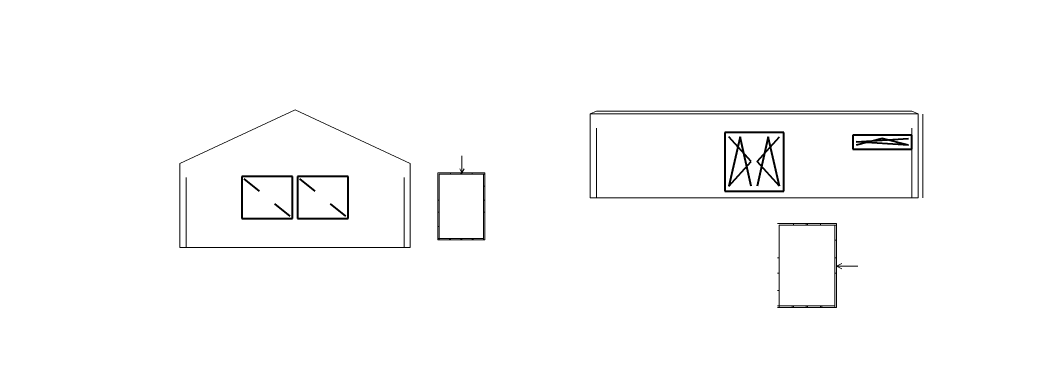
# Model space of a CAD drawing. Header units: millimetres. Extents: x 0 to 4200, y 0 to 297.
# Drawn here: x 1214 to 2110, y 0 to 297 of the extents above; entities that cross this region are included whole.
import ezdxf

# ---------------------------------------------------------------- set-up
doc = ezdxf.new("R2010")
doc.units = ezdxf.units.MM
for name, pattern in [('K5LT32768', [0]), ('K5LT32769', [250, 62.5, -62.5, 62.5, -62.5]), ('K5LT32770', [250, 62.5, -62.5, 62.5, -62.5]), ('K5LT32771', [0]), ('K5LT32772', [0]), ('K5LT32773', [0]), ('K5LT32774', [250, 62.5, -62.5, 62.5, -62.5]), ('K5LT_BASIC', [0])]:
    doc.linetypes.add(name, pattern=pattern)
doc.layers.add('Системный слой', color=7, linetype='Continuous')

msp = doc.modelspace()

# ---------------------------------------------------------------- linework, layer by layer
at = {"layer": 'Системный слой', "color": 5, "linetype": 'K5LT32771', "lineweight": 18}
for p, q in [((1460.12904, 216.59716), (1357.12904, 168.56747)), ((1563.12904, 168.56747), (1460.12904, 216.59716)), ((1729.73744, 215.56775), (1724.23744, 213.00306)), ((2011.98744, 215.56775), (1729.73744, 215.56775)), ((2017.48744, 213.00306), (2011.98744, 215.56775)), ((1724.23744, 213.00306), (2017.48744, 213.00306)), ((1724.23744, 213.00306), (1724.23744, 137.89456)), ((2017.48744, 137.89456), (2017.48744, 213.00306)), ((1844.48744, 143.89456), (1844.48744, 196.39456)), ((1844.48744, 196.39456), (1897.23744, 196.39456)), ((1897.23744, 196.39456), (1844.48744, 196.39456)), ((1844.48744, 196.39456), (1844.48744, 143.89456)), ((1897.23744, 196.39456), (1897.23744, 143.89456)), ((1897.23744, 143.89456), (1897.23744, 196.39456)), ((1958.98744, 193.89456), (2011.73744, 193.89456)), ((1958.98744, 181.39456), (1958.98744, 193.89456)), ((2011.73744, 193.89456), (1958.98744, 193.89456)), ((1958.98744, 193.89456), (1958.98744, 181.39456)), ((2011.73744, 193.89456), (2011.73744, 181.39456)), ((2011.73744, 181.39456), (2011.73744, 193.89456)), ((2011.73744, 181.39456), (1958.98744, 181.39456)), ((1958.98744, 181.39456), (2011.73744, 181.39456)), ((1357.12904, 168.56747), (1357.12904, 93.45897)), ((1563.12904, 93.45897), (1563.12904, 168.56747)), ((1412.62904, 156.934), (1457.87904, 156.934)), ((1412.62904, 119.434), (1412.62904, 156.934)), ((1457.87904, 156.934), (1412.62904, 156.934)), ((1412.62904, 156.934), (1412.62904, 119.434)), ((1457.87904, 156.934), (1457.87904, 119.434)), ((1457.87904, 119.434), (1457.87904, 156.934)), ((1462.37904, 119.434), (1462.37904, 156.934)), ((1462.37904, 156.934), (1507.62904, 156.934)), ((1507.62904, 156.934), (1462.37904, 156.934)), ((1462.37904, 156.934), (1462.37904, 119.434)), ((1507.62904, 156.934), (1507.62904, 119.434)), ((1507.62904, 119.434), (1507.62904, 156.934)), ((1897.23744, 143.89456), (1844.48744, 143.89456)), ((1844.48744, 143.89456), (1897.23744, 143.89456)), ((1724.23744, 137.89456), (2017.48744, 137.89456)), ((1457.87904, 119.434), (1412.62904, 119.434)), ((1412.62904, 119.434), (1457.87904, 119.434)), ((1507.62904, 119.434), (1462.37904, 119.434)), ((1462.37904, 119.434), (1507.62904, 119.434)), ((1357.12904, 93.45897), (1563.12904, 93.45897))]:
    msp.add_line(p, q, dxfattribs=at)
at = {"layer": 'Системный слой', "color": 5, "linetype": 'K5LT32770', "lineweight": 18}
for p, q in [((1729.73744, 137.89456), (1729.73744, 215.56775)), ((2011.98744, 137.89456), (2011.98744, 215.56775)), ((1362.62904, 93.45897), (1362.62904, 171.13216)), ((1557.62904, 93.45897), (1557.62904, 171.13216))]:
    msp.add_line(p, q, dxfattribs=at)
at = {"layer": 'Системный слой', "color": 7, "linetype": 'K5LT32768', "lineweight": 18}
for p, q in [((2021.73929, 212.89456), (2021.73929, 182.14009)), ((2021.73929, 168.64904), (2021.73929, 182.14009)), ((2021.73929, 168.64904), (2021.73929, 152.8562)), ((1587.92181, 160.18402), (1587.92181, 135.69319)), ((1589.04197, 135.69319), (1589.04197, 159.06386)), ((1628.75684, 159.06386), (1628.75684, 159.01294)), ((1628.75684, 159.01294), (1628.75684, 148.26956)), ((1629.877, 159.01294), (1628.75684, 159.01294)), ((1629.877, 159.01294), (1629.877, 160.18402)), ((1629.877, 159.01294), (1629.877, 148.26956)), ((2021.73929, 139.36515), (2021.73929, 152.8562)), ((1628.75684, 148.26956), (1628.75684, 135.69319)), ((1628.75684, 148.26956), (1629.877, 148.26956)), ((1629.877, 135.69319), (1629.877, 148.26956)), ((1587.92181, 124.94981), (1587.92181, 135.69319)), ((1589.04197, 135.69319), (1587.92181, 135.69319)), ((1589.04197, 124.94981), (1589.04197, 135.69319)), ((1629.877, 135.69319), (1628.75684, 135.69319)), ((2021.73929, 139.36515), (2021.73929, 137.89456)), ((1587.92181, 124.94981), (1587.92181, 112.37343)), ((1587.92181, 124.94981), (1589.04197, 124.94981)), ((1589.04197, 112.37343), (1589.04197, 124.94981)), ((1628.75684, 124.94981), (1628.75684, 101.57913)), ((1628.75684, 124.94981), (1629.877, 124.94981)), ((1629.877, 100.45897), (1629.877, 124.94981)), ((1587.92181, 101.63005), (1587.92181, 112.37343)), ((1589.04197, 112.37343), (1587.92181, 112.37343)), ((1589.04197, 101.63005), (1589.04197, 112.37343)), ((1905.93366, 114.89456), (1891.73929, 114.89456)), ((1893.14594, 84.14009), (1893.14594, 113.48791)), ((1893.14594, 113.48791), (1905.93366, 113.48791)), ((1905.93366, 114.89456), (1917.50655, 114.89456)), ((1905.93366, 114.89456), (1905.93366, 113.48791)), ((1905.93366, 113.48791), (1917.50655, 113.48791)), ((1918.65744, 114.89456), (1917.50655, 114.89456)), ((1917.50655, 113.48791), (1917.50655, 114.89456)), ((1917.50655, 113.48791), (1918.65744, 113.48791)), ((1918.65744, 114.89456), (1930.23033, 114.89456)), ((1918.65744, 114.89456), (1918.65744, 113.48791)), ((1918.65744, 113.48791), (1930.23033, 113.48791)), ((1944.42471, 114.89456), (1930.23033, 114.89456)), ((1930.23033, 113.48791), (1930.23033, 114.89456)), ((1930.23033, 113.48791), (1943.01806, 113.48791)), ((1587.92181, 101.63005), (1587.92181, 100.45897)), ((1587.92181, 101.63005), (1589.04197, 101.63005)), ((1587.92181, 100.45897), (1589.09289, 100.45897)), ((1589.04197, 101.57913), (1589.04197, 101.63005)), ((1589.09289, 101.57913), (1589.04197, 101.57913)), ((1598.30877, 101.57913), (1589.09289, 101.57913)), ((1589.09289, 101.57913), (1589.09289, 100.45897)), ((1598.30877, 101.57913), (1589.09289, 101.57913)), ((1589.09289, 101.57913), (1589.09289, 100.45897)), ((1598.30877, 100.45897), (1589.09289, 100.45897)), ((1598.30877, 100.45897), (1589.09289, 100.45897)), ((1599.22527, 101.57913), (1598.30877, 101.57913)), ((1598.30877, 100.45897), (1598.30877, 101.57913)), ((1598.30877, 100.45897), (1598.30877, 101.57913)), ((1598.30877, 100.45897), (1599.22527, 100.45897)), ((1608.44115, 101.57913), (1599.22527, 101.57913)), ((1599.22527, 101.57913), (1599.22527, 100.45897)), ((1608.44115, 101.57913), (1599.22527, 101.57913)), ((1599.22527, 101.57913), (1599.22527, 100.45897)), ((1608.44115, 100.45897), (1599.22527, 100.45897)), ((1608.44115, 100.45897), (1599.22527, 100.45897)), ((1609.35765, 101.57913), (1608.44115, 101.57913)), ((1608.44115, 100.45897), (1608.44115, 101.57913)), ((1608.44115, 100.45897), (1608.44115, 101.57913)), ((1608.44115, 100.45897), (1609.35765, 100.45897)), ((1618.57354, 101.57913), (1609.35765, 101.57913)), ((1609.35765, 101.57913), (1609.35765, 100.45897)), ((1618.57354, 101.57913), (1609.35765, 101.57913)), ((1609.35765, 101.57913), (1609.35765, 100.45897)), ((1618.57354, 100.45897), (1609.35765, 100.45897)), ((1618.57354, 100.45897), (1609.35765, 100.45897)), ((1619.49003, 101.57913), (1618.57354, 101.57913)), ((1618.57354, 100.45897), (1618.57354, 101.57913)), ((1618.57354, 100.45897), (1618.57354, 101.57913)), ((1618.57354, 100.45897), (1619.49003, 100.45897)), ((1628.70592, 101.57913), (1619.49003, 101.57913)), ((1619.49003, 101.57913), (1619.49003, 100.45897)), ((1628.70592, 101.57913), (1619.49003, 101.57913)), ((1619.49003, 101.57913), (1619.49003, 100.45897)), ((1628.70592, 100.45897), (1619.49003, 100.45897)), ((1628.70592, 100.45897), (1619.49003, 100.45897)), ((1628.75684, 101.57913), (1628.70592, 101.57913)), ((1628.70592, 100.45897), (1628.70592, 101.57913)), ((1628.70592, 100.45897), (1628.70592, 101.57913)), ((1628.70592, 100.45897), (1629.877, 100.45897)), ((1893.14594, 84.14009), (1891.73929, 84.14009)), ((1893.14594, 70.64904), (1893.14594, 84.14009)), ((1891.73929, 70.64904), (1893.14594, 70.64904)), ((1893.14594, 54.8562), (1893.14594, 70.64904)), ((1893.14594, 54.8562), (1891.73929, 54.8562)), ((1893.14594, 41.36515), (1893.14594, 54.8562)), ((1891.73929, 41.36515), (1893.14594, 41.36515)), ((1891.73929, 39.89456), (1893.20987, 39.89456)), ((1893.14594, 41.30121), (1893.14594, 41.36515)), ((1893.20987, 41.30121), (1893.14594, 41.30121)), ((1904.78276, 41.30121), (1893.20987, 41.30121)), ((1893.20987, 41.30121), (1893.20987, 39.89456)), ((1904.78276, 41.30121), (1893.20987, 41.30121)), ((1893.20987, 41.30121), (1893.20987, 39.89456)), ((1904.78276, 39.89456), (1893.20987, 39.89456)), ((1904.78276, 39.89456), (1893.20987, 39.89456)), ((1905.93366, 41.30121), (1904.78276, 41.30121)), ((1904.78276, 39.89456), (1904.78276, 41.30121)), ((1904.78276, 39.89456), (1904.78276, 41.30121)), ((1904.78276, 39.89456), (1905.93366, 39.89456)), ((1917.50655, 41.30121), (1905.93366, 41.30121)), ((1905.93366, 41.30121), (1905.93366, 39.89456)), ((1917.50655, 41.30121), (1905.93366, 41.30121)), ((1905.93366, 41.30121), (1905.93366, 39.89456)), ((1917.50655, 39.89456), (1905.93366, 39.89456)), ((1917.50655, 39.89456), (1905.93366, 39.89456)), ((1918.65744, 41.30121), (1917.50655, 41.30121)), ((1917.50655, 39.89456), (1917.50655, 41.30121)), ((1917.50655, 39.89456), (1917.50655, 41.30121)), ((1917.50655, 39.89456), (1918.65744, 39.89456)), ((1930.23033, 41.30121), (1918.65744, 41.30121)), ((1918.65744, 41.30121), (1918.65744, 39.89456)), ((1930.23033, 41.30121), (1918.65744, 41.30121)), ((1918.65744, 41.30121), (1918.65744, 39.89456)), ((1930.23033, 39.89456), (1918.65744, 39.89456)), ((1930.23033, 39.89456), (1918.65744, 39.89456)), ((1931.38123, 41.30121), (1930.23033, 41.30121)), ((1930.23033, 39.89456), (1930.23033, 41.30121)), ((1930.23033, 39.89456), (1930.23033, 41.30121)), ((1930.23033, 39.89456), (1931.38123, 39.89456)), ((1942.95412, 41.30121), (1931.38123, 41.30121)), ((1931.38123, 41.30121), (1931.38123, 39.89456)), ((1942.95412, 41.30121), (1931.38123, 41.30121)), ((1931.38123, 41.30121), (1931.38123, 39.89456)), ((1942.95412, 39.89456), (1931.38123, 39.89456)), ((1942.95412, 39.89456), (1931.38123, 39.89456)), ((1943.01806, 41.30121), (1942.95412, 41.30121)), ((1942.95412, 39.89456), (1942.95412, 41.30121)), ((1942.95412, 39.89456), (1942.95412, 41.30121)), ((1942.95412, 39.89456), (1944.42471, 39.89456))]:
    msp.add_line(p, q, dxfattribs=at)
at = {"layer": 'Системный слой', "color": 5, "linetype": 'K5LT_BASIC', "lineweight": 40}
for p, q in [((1897.23744, 196.39456), (1844.48744, 196.39456)), ((1844.48744, 196.39456), (1844.48744, 143.89456)), ((1868.13744, 170.43206), (1848.28744, 192.59456)), ((1858.21244, 192.59456), (1848.28744, 148.26956)), ((1868.13744, 148.26956), (1858.21244, 192.59456)), ((1873.58744, 170.43206), (1893.43744, 192.59456)), ((1883.51244, 192.59456), (1873.58744, 148.26956)), ((1893.43744, 148.26956), (1883.51244, 192.59456)), ((1897.23744, 143.89456), (1897.23744, 196.39456)), ((2011.73744, 193.89456), (1958.98744, 193.89456)), ((1958.98744, 193.89456), (1958.98744, 181.39456)), ((1961.93744, 187.93206), (2008.78744, 190.94456)), ((1985.36244, 190.94456), (1961.93744, 184.91956)), ((2008.78744, 184.91956), (1985.36244, 190.94456)), ((2011.73744, 181.39456), (2011.73744, 193.89456)), ((1958.98744, 181.39456), (2011.73744, 181.39456)), ((2008.78744, 184.91956), (1961.93744, 187.93206)), ((1848.28744, 148.26956), (1868.13744, 170.43206)), ((1893.43744, 148.26956), (1873.58744, 170.43206)), ((1457.87904, 156.934), (1412.62904, 156.934)), ((1412.62904, 156.934), (1412.62904, 119.434)), ((1428.34859, 143.7952), (1414.57904, 154.984)), ((1457.87904, 119.434), (1457.87904, 156.934)), ((1507.62904, 156.934), (1462.37904, 156.934)), ((1462.37904, 156.934), (1462.37904, 119.434)), ((1478.09859, 143.7952), (1464.32904, 154.984)), ((1507.62904, 119.434), (1507.62904, 156.934)), ((1844.48744, 143.89456), (1897.23744, 143.89456)), ((1455.92904, 121.384), (1442.15949, 132.5728)), ((1505.67904, 121.384), (1491.90949, 132.5728)), ((1412.62904, 119.434), (1457.87904, 119.434)), ((1462.37904, 119.434), (1507.62904, 119.434))]:
    msp.add_line(p, q, dxfattribs=at)
at = {"layer": 'Системный слой', "color": 1, "linetype": 'K5LT32772', "lineweight": 18}
for p, q in [((1609.45948, 160.18402), (1609.45948, 175.45897)), ((1609.45948, 160.18402), (1607.55012, 164.00276)), ((1609.45948, 160.18402), (1611.36885, 164.00276)), ((1944.42471, 76.69124), (1949.2201, 79.08893)), ((1944.42471, 76.69124), (1963.60629, 76.69124)), ((1944.42471, 76.69124), (1949.2201, 74.29354))]:
    msp.add_line(p, q, dxfattribs=at)
at = {"layer": 'Системный слой', "color": 3, "linetype": 'K5LT32773', "lineweight": 18}
for p, q in [((1599.22527, 160.18402), (1587.92181, 160.18402)), ((1589.04197, 159.06386), (1599.22527, 159.06386)), ((1599.22527, 160.18402), (1608.44115, 160.18402)), ((1599.22527, 160.18402), (1599.22527, 159.06386)), ((1599.22527, 159.06386), (1608.44115, 159.06386)), ((1609.35765, 160.18402), (1608.44115, 160.18402)), ((1608.44115, 159.06386), (1608.44115, 160.18402)), ((1608.44115, 159.06386), (1609.35765, 159.06386)), ((1609.35765, 160.18402), (1618.57354, 160.18402)), ((1609.35765, 160.18402), (1609.35765, 159.06386)), ((1609.35765, 159.06386), (1618.57354, 159.06386)), ((1629.877, 160.18402), (1618.57354, 160.18402)), ((1618.57354, 159.06386), (1618.57354, 160.18402)), ((1618.57354, 159.06386), (1628.75684, 159.06386)), ((1943.01806, 113.48791), (1943.01806, 113.42397)), ((1943.01806, 113.42397), (1943.01806, 99.93292)), ((1944.42471, 113.42397), (1943.01806, 113.42397)), ((1944.42471, 113.42397), (1944.42471, 114.89456)), ((1944.42471, 113.42397), (1944.42471, 99.93292)), ((1943.01806, 99.93292), (1943.01806, 84.14009)), ((1943.01806, 99.93292), (1944.42471, 99.93292)), ((1944.42471, 84.14009), (1944.42471, 99.93292)), ((1944.42471, 84.14009), (1943.01806, 84.14009)), ((1943.01806, 70.64904), (1943.01806, 41.30121)), ((1943.01806, 70.64904), (1944.42471, 70.64904)), ((1944.42471, 39.89456), (1944.42471, 70.64904))]:
    msp.add_line(p, q, dxfattribs=at)
at = {"layer": 'Системный слой', "color": 7, "linetype": 'K5LT32769', "lineweight": 18}
for p, q in [((1628.75684, 135.69319), (1628.75684, 124.94981)), ((1629.877, 135.69319), (1629.877, 124.94981))]:
    msp.add_line(p, q, dxfattribs=at)
at = {"layer": 'Системный слой', "color": 3, "linetype": 'K5LT32774', "lineweight": 18}
for p, q in [((1943.01806, 84.14009), (1943.01806, 70.64904)), ((1944.42471, 84.14009), (1944.42471, 70.64904))]:
    msp.add_line(p, q, dxfattribs=at)

doc.saveas('drawing.dxf')
